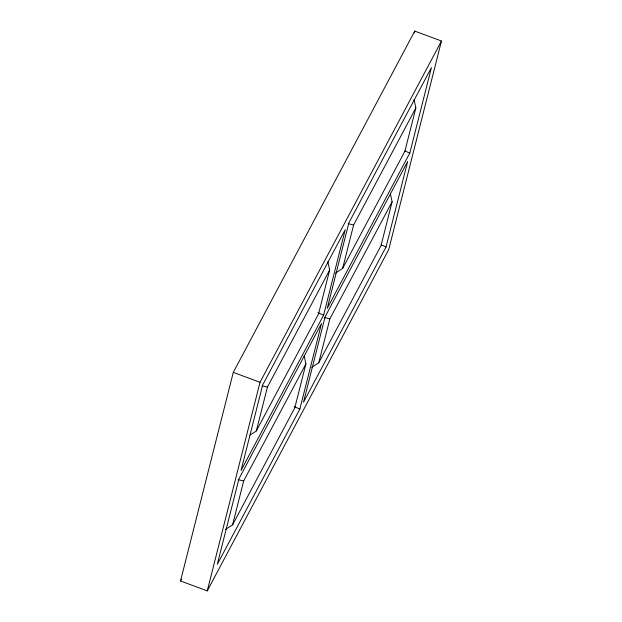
<?xml version="1.0" encoding="UTF-8"?>
<svg xmlns="http://www.w3.org/2000/svg" width="622" height="622" viewBox="0 0 622 622"><rect width="100%" height="100%" fill="white"/><g stroke="black" fill="none" stroke-linecap="round" stroke-linejoin="round"><path stroke-width="0.93" d="M180.52 580.987L233.289 372.376L414.75 31.1L441.48 41.013L388.711 249.624L207.25 590.9L180.52 580.987L181.43 579.276M207.25 590.9L260.019 382.289L441.48 41.013M225.522 529.408L232.566 524.867L243.684 480.93L305.915 363.893L304.111 355.52M250.052 435.027L256.311 430.992L267.429 387.063L329.66 270.018L327.856 261.644M305.915 363.893L294.797 407.83L232.566 524.867M329.66 270.018L318.542 313.954L256.311 430.992M299.858 409.074L321.496 323.541L238.934 478.823L217.296 564.356L299.858 409.074L294.152 406.578M323.603 315.198L345.241 229.666L262.678 384.948L241.041 470.481L323.603 315.198L317.896 312.703M311.715 367.299L318.759 362.758L329.878 318.829L392.109 201.785L390.305 193.419M335.522 273.182L342.644 268.346L353.623 224.954L415.854 107.909L414.05 99.543M414.275 32.982L414.75 31.1M392.109 201.785L380.991 245.721L318.759 362.758M415.854 107.909L404.875 151.301L342.644 268.346M386.052 246.965L407.69 161.432L325.127 316.715L303.489 402.247L386.052 246.965L381.162 244.827M409.797 153.09L431.435 67.557L348.872 222.839L327.234 308.372L409.797 153.09L404.906 150.952M348.211 223.733L353.623 224.954M324.459 317.609L329.878 318.829M262.017 385.842L267.429 387.063M238.265 479.71L243.684 480.93M233.289 372.376L260.019 382.289"/></g></svg>
